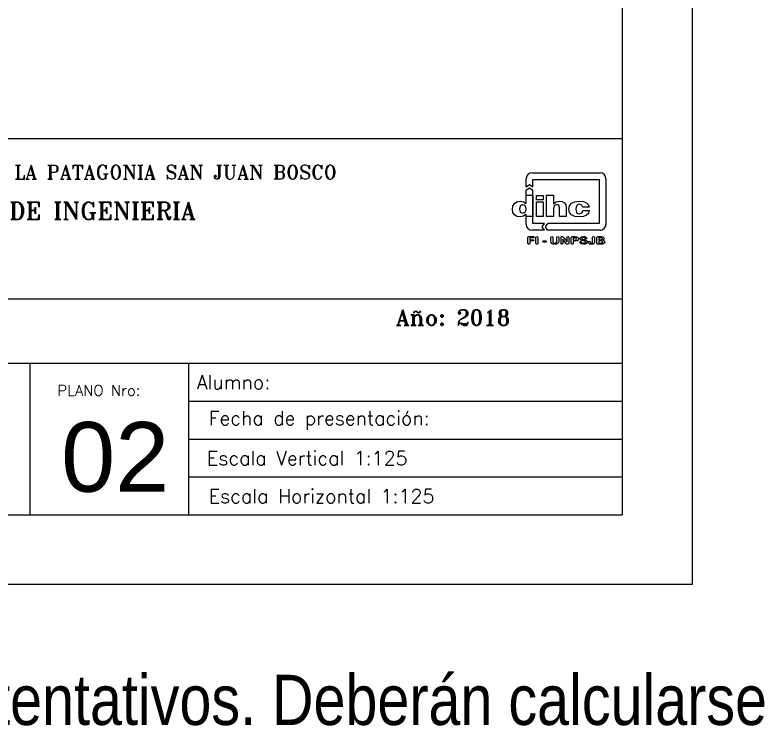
# Model space of a CAD drawing. Header units: millimetres. Extents: x 190.8 to 271.9, y 200.6 to 238.1.
# Drawn here: x 231.78 to 245.17, y 200.6 to 213.61 of the extents above; entities that cross this region are included whole.
import ezdxf
from ezdxf.enums import TextEntityAlignment as Align

# ---------------------------------------------------------------- set-up
doc = ezdxf.new("R2010")
doc.units = ezdxf.units.MM
for name, color, linetype in [('CARATULA', 7, 'Continuous'), ('Recuadro', 1, 'Continuous'), ('TEXTO', 2, 'Continuous'), ('Textos', 2, 'Continuous')]:
    doc.layers.add(name, color=color, linetype=linetype)
doc.styles.add('INTEGRANTES', font='romans.shx', dxfattribs={"height": 2})
doc.styles.add('NARROW', font='ARIALN.TTF', dxfattribs={"width": 0.9})
doc.styles.add('ROMANS', font='romans')
doc.styles.add('ROMANT', font='romant', dxfattribs={"height": 2.5})
doc.styles.add('SAN14', font='sas_____.pfb', dxfattribs={"height": 14})

# ---------------------------------------------------------------- blocks, each defined once
blk = doc.blocks.new('LOGODIHC')
at = {"color": 1, "linetype": 'Continuous'}
for p, q in [((-0.504, 0.583), (0.798, 0.583)), ((-0.616, 0.314), (-0.616, 0.47)), ((-0.486, 0.314), (-0.486, 0.453)), ((-0.486, 0.453), (0.781, 0.453)), ((0.781, 0.453), (0.781, -0.386)), ((0.911, 0.47), (0.911, -0.404)), ((-0.616, 0.314), (-0.551, 0.357)), ((-0.616, 0.251), (-0.551, 0.294)), ((-0.551, 0.357), (-0.486, 0.314)), ((-0.551, 0.294), (-0.486, 0.251)), ((-0.617, 0.152), (-0.486, 0.152)), ((-0.617, 0.152), (-0.486, 0.152)), ((-0.617, -0.007), (-0.617, 0.152)), ((-0.617, -0.007), (-0.617, 0.152)), ((-0.616, 0.152), (-0.616, 0.251)), ((-0.486, -0.386), (-0.486, 0.251)), ((-0.486, 0.152), (-0.486, -0.208)), ((-0.486, 0.152), (-0.486, -0.208)), ((-0.421, 0.148), (-0.291, 0.148)), ((-0.421, 0.148), (-0.291, 0.148)), ((-0.421, 0.068), (-0.421, 0.148)), ((-0.421, 0.068), (-0.421, 0.148)), ((-0.291, 0.148), (-0.291, 0.068)), ((-0.291, 0.148), (-0.291, 0.068)), ((-0.226, 0.152), (-0.095, 0.152)), ((-0.226, 0.152), (-0.095, 0.152)), ((-0.226, -0.254), (-0.226, 0.152)), ((-0.226, -0.254), (-0.226, 0.152)), ((-0.095, 0.152), (-0.095, -0.011)), ((-0.095, 0.152), (-0.095, -0.011)), ((-0.841, -0.003), (-0.793, 0.029)), ((-0.841, -0.003), (-0.793, 0.029)), ((-0.793, 0.029), (-0.733, 0.041)), ((-0.793, 0.029), (-0.733, 0.041)), ((-0.733, 0.041), (-0.67, 0.029)), ((-0.733, 0.041), (-0.67, 0.029)), ((-0.67, 0.029), (-0.617, -0.007)), ((-0.67, 0.029), (-0.617, -0.007)), ((-0.291, 0.068), (-0.421, 0.068)), ((-0.291, 0.068), (-0.421, 0.068)), ((-0.421, -0.254), (-0.421, 0.029)), ((-0.421, 0.029), (-0.291, 0.029)), ((-0.421, -0.254), (-0.421, 0.029)), ((-0.421, 0.029), (-0.291, 0.029)), ((-0.291, 0.029), (-0.291, -0.254)), ((-0.291, 0.029), (-0.291, -0.254)), ((-0.095, -0.011), (-0.044, 0.027)), ((-0.095, -0.011), (-0.044, 0.027)), ((-0.044, 0.027), (0.02, 0.041)), ((-0.044, 0.027), (0.02, 0.041)), ((0.02, 0.041), (0.075, 0.033)), ((0.02, 0.041), (0.075, 0.033)), ((0.075, 0.033), (0.115, 0.01)), ((0.075, 0.033), (0.115, 0.01)), ((0.115, 0.01), (0.142, -0.03)), ((0.115, 0.01), (0.142, -0.03)), ((0.25, -0.001), (0.315, 0.029)), ((0.25, -0.001), (0.315, 0.029)), ((0.315, 0.029), (0.401, 0.041)), ((0.315, 0.029), (0.401, 0.041)), ((0.401, 0.041), (0.48, 0.033)), ((0.401, 0.041), (0.48, 0.033)), ((0.48, 0.033), (0.537, 0.01)), ((0.48, 0.033), (0.537, 0.01)), ((0.537, 0.01), (0.573, -0.026)), ((0.537, 0.01), (0.573, -0.026)), ((-0.881, -0.118), (-0.871, -0.055)), ((-0.881, -0.118), (-0.871, -0.055)), ((-0.871, -0.176), (-0.881, -0.118)), ((-0.871, -0.176), (-0.881, -0.118)), ((-0.871, -0.055), (-0.841, -0.003)), ((-0.871, -0.055), (-0.841, -0.003)), ((-0.73, -0.051), (-0.747, -0.112)), ((-0.73, -0.051), (-0.747, -0.112)), ((-0.747, -0.112), (-0.73, -0.172)), ((-0.747, -0.112), (-0.73, -0.172)), ((-0.708, -0.034), (-0.73, -0.051)), ((-0.708, -0.034), (-0.73, -0.051)), ((-0.682, -0.028), (-0.708, -0.034)), ((-0.682, -0.028), (-0.708, -0.034)), ((-0.655, -0.034), (-0.684, -0.028)), ((-0.655, -0.034), (-0.684, -0.028)), ((-0.684, -0.028), (-0.682, -0.028)), ((-0.684, -0.028), (-0.682, -0.028)), ((-0.634, -0.051), (-0.655, -0.034)), ((-0.634, -0.051), (-0.655, -0.034)), ((-0.62, -0.076), (-0.634, -0.051)), ((-0.62, -0.076), (-0.634, -0.051)), ((-0.617, -0.112), (-0.62, -0.076)), ((-0.617, -0.112), (-0.62, -0.076)), ((-0.62, -0.147), (-0.617, -0.112)), ((-0.62, -0.147), (-0.617, -0.112)), ((-0.08, -0.049), (-0.095, -0.11)), ((-0.08, -0.049), (-0.095, -0.11)), ((-0.095, -0.11), (-0.095, -0.254)), ((-0.095, -0.11), (-0.095, -0.254)), ((-0.061, -0.034), (-0.08, -0.049)), ((-0.061, -0.034), (-0.08, -0.049)), ((-0.034, -0.028), (-0.061, -0.034)), ((-0.034, -0.028), (-0.061, -0.034)), ((-0.011, -0.032), (-0.034, -0.028)), ((-0.011, -0.032), (-0.034, -0.028)), ((0.006, -0.043), (-0.011, -0.032)), ((0.006, -0.043), (-0.011, -0.032)), ((0.02, -0.089), (0.006, -0.043)), ((0.02, -0.089), (0.006, -0.043)), ((0.02, -0.254), (0.02, -0.089)), ((0.02, -0.254), (0.02, -0.089)), ((0.142, -0.03), (0.15, -0.082)), ((0.142, -0.03), (0.15, -0.082)), ((0.15, -0.082), (0.15, -0.254)), ((0.15, -0.082), (0.15, -0.254)), ((0.198, -0.114), (0.211, -0.049)), ((0.198, -0.114), (0.211, -0.049)), ((0.211, -0.177), (0.198, -0.114)), ((0.211, -0.177), (0.198, -0.114)), ((0.211, -0.049), (0.25, -0.001)), ((0.211, -0.049), (0.25, -0.001)), ((0.338, -0.074), (0.332, -0.116)), ((0.338, -0.074), (0.332, -0.116)), ((0.332, -0.116), (0.349, -0.179)), ((0.332, -0.116), (0.349, -0.179)), ((0.351, -0.045), (0.338, -0.074)), ((0.351, -0.045), (0.338, -0.074)), ((0.372, -0.026), (0.351, -0.045)), ((0.372, -0.026), (0.351, -0.045)), ((0.403, -0.02), (0.372, -0.026)), ((0.403, -0.02), (0.372, -0.026)), ((0.447, -0.036), (0.403, -0.02)), ((0.447, -0.036), (0.403, -0.02)), ((0.466, -0.078), (0.447, -0.036)), ((0.466, -0.078), (0.447, -0.036)), ((0.46, -0.164), (0.466, -0.139)), ((0.46, -0.164), (0.466, -0.139)), ((0.589, -0.078), (0.466, -0.078)), ((0.589, -0.078), (0.466, -0.078)), ((0.466, -0.139), (0.589, -0.139)), ((0.466, -0.139), (0.589, -0.139)), ((0.573, -0.026), (0.589, -0.078)), ((0.573, -0.026), (0.589, -0.078)), ((0.589, -0.141), (0.577, -0.195)), ((0.589, -0.141), (0.577, -0.195)), ((0.589, -0.139), (0.589, -0.141)), ((0.589, -0.139), (0.589, -0.141)), ((-0.841, -0.223), (-0.871, -0.176)), ((-0.841, -0.223), (-0.871, -0.176)), ((-0.795, -0.252), (-0.841, -0.223)), ((-0.795, -0.252), (-0.841, -0.223)), ((-0.735, -0.262), (-0.795, -0.252)), ((-0.735, -0.262), (-0.795, -0.252)), ((-0.668, -0.248), (-0.735, -0.262)), ((-0.668, -0.248), (-0.735, -0.262)), ((-0.73, -0.172), (-0.682, -0.193)), ((-0.73, -0.172), (-0.682, -0.193)), ((-0.682, -0.193), (-0.634, -0.172)), ((-0.682, -0.193), (-0.634, -0.172)), ((-0.617, -0.208), (-0.668, -0.248)), ((-0.617, -0.208), (-0.668, -0.248)), ((-0.634, -0.172), (-0.62, -0.147)), ((-0.634, -0.172), (-0.62, -0.147)), ((-0.615, -0.235), (-0.617, -0.208)), ((-0.615, -0.235), (-0.617, -0.208)), ((-0.616, -0.404), (-0.616, -0.21)), ((-0.613, -0.254), (-0.615, -0.235)), ((-0.613, -0.254), (-0.615, -0.235)), ((-0.49, -0.254), (-0.613, -0.254)), ((-0.482, -0.254), (-0.613, -0.254)), ((-0.486, -0.233), (-0.49, -0.254)), ((-0.486, -0.208), (-0.486, -0.233)), ((-0.486, -0.208), (-0.486, -0.233)), ((-0.486, -0.233), (-0.482, -0.254)), ((-0.291, -0.254), (-0.421, -0.254)), ((-0.291, -0.254), (-0.421, -0.254)), ((-0.095, -0.254), (-0.226, -0.254)), ((-0.095, -0.254), (-0.226, -0.254)), ((0.15, -0.254), (0.02, -0.254)), ((0.15, -0.254), (0.02, -0.254)), ((0.25, -0.223), (0.211, -0.177)), ((0.25, -0.223), (0.211, -0.177)), ((0.313, -0.252), (0.25, -0.223)), ((0.313, -0.252), (0.25, -0.223)), ((0.397, -0.262), (0.313, -0.252)), ((0.397, -0.262), (0.313, -0.252)), ((0.349, -0.179), (0.37, -0.195)), ((0.349, -0.179), (0.37, -0.195)), ((0.37, -0.195), (0.401, -0.2)), ((0.37, -0.195), (0.401, -0.2)), ((0.48, -0.254), (0.397, -0.262)), ((0.48, -0.254), (0.397, -0.262)), ((0.401, -0.2), (0.447, -0.185)), ((0.401, -0.2), (0.447, -0.185)), ((0.447, -0.185), (0.46, -0.164)), ((0.447, -0.185), (0.46, -0.164)), ((0.541, -0.231), (0.48, -0.254)), ((0.541, -0.231), (0.48, -0.254)), ((0.577, -0.195), (0.541, -0.231)), ((0.577, -0.195), (0.541, -0.231)), ((-0.267, -0.386), (-0.486, -0.386)), ((-0.31, -0.451), (-0.267, -0.386)), ((-0.247, -0.452), (-0.203, -0.386)), ((0.781, -0.386), (-0.203, -0.386)), ((-0.269, -0.516), (-0.504, -0.516)), ((-0.269, -0.516), (-0.31, -0.451)), ((-0.206, -0.516), (-0.247, -0.452)), ((0.798, -0.516), (-0.206, -0.516)), ((-0.586, -0.658), (-0.584, -0.648)), ((-0.586, -0.658), (-0.584, -0.648)), ((-0.586, -0.769), (-0.586, -0.658)), ((-0.586, -0.769), (-0.586, -0.658)), ((-0.584, -0.648), (-0.578, -0.643)), ((-0.584, -0.648), (-0.578, -0.643)), ((-0.578, -0.643), (-0.565, -0.639)), ((-0.578, -0.643), (-0.565, -0.639)), ((-0.565, -0.639), (-0.479, -0.639)), ((-0.565, -0.639), (-0.479, -0.639)), ((-0.479, -0.662), (-0.549, -0.662)), ((-0.549, -0.662), (-0.549, -0.698)), ((-0.479, -0.662), (-0.549, -0.662)), ((-0.549, -0.662), (-0.549, -0.698)), ((-0.549, -0.698), (-0.49, -0.698)), ((-0.549, -0.698), (-0.49, -0.698)), ((-0.49, -0.698), (-0.479, -0.702)), ((-0.49, -0.698), (-0.479, -0.702)), ((-0.479, -0.639), (-0.467, -0.643)), ((-0.479, -0.639), (-0.467, -0.643)), ((-0.465, -0.658), (-0.479, -0.662)), ((-0.465, -0.658), (-0.479, -0.662)), ((-0.479, -0.702), (-0.475, -0.71)), ((-0.479, -0.702), (-0.475, -0.71)), ((-0.475, -0.71), (-0.479, -0.717)), ((-0.475, -0.71), (-0.479, -0.717)), ((-0.467, -0.643), (-0.461, -0.65)), ((-0.467, -0.643), (-0.461, -0.65)), ((-0.461, -0.65), (-0.465, -0.658)), ((-0.461, -0.65), (-0.465, -0.658)), ((-0.429, -0.654), (-0.425, -0.641)), ((-0.429, -0.654), (-0.425, -0.641)), ((-0.429, -0.767), (-0.429, -0.654)), ((-0.429, -0.767), (-0.429, -0.654)), ((-0.425, -0.641), (-0.411, -0.637)), ((-0.425, -0.641), (-0.411, -0.637)), ((-0.411, -0.637), (-0.398, -0.641)), ((-0.411, -0.637), (-0.398, -0.641)), ((-0.398, -0.641), (-0.392, -0.654)), ((-0.398, -0.641), (-0.392, -0.654)), ((-0.392, -0.654), (-0.392, -0.769)), ((-0.392, -0.654), (-0.392, -0.769)), ((-0.145, -0.654), (-0.141, -0.641)), ((-0.145, -0.654), (-0.141, -0.641)), ((-0.145, -0.725), (-0.145, -0.654)), ((-0.145, -0.725), (-0.145, -0.654)), ((-0.141, -0.641), (-0.128, -0.637)), ((-0.141, -0.641), (-0.128, -0.637)), ((-0.128, -0.637), (-0.114, -0.641)), ((-0.128, -0.637), (-0.114, -0.641)), ((-0.114, -0.641), (-0.109, -0.654)), ((-0.114, -0.641), (-0.109, -0.654)), ((-0.109, -0.654), (-0.109, -0.727)), ((-0.109, -0.654), (-0.109, -0.727)), ((-0.03, -0.654), (-0.026, -0.641)), ((-0.03, -0.654), (-0.026, -0.641)), ((-0.03, -0.727), (-0.03, -0.654)), ((-0.03, -0.727), (-0.03, -0.654)), ((-0.026, -0.641), (-0.013, -0.637)), ((-0.026, -0.641), (-0.013, -0.637)), ((-0.013, -0.637), (0, -0.641)), ((-0.013, -0.637), (0, -0.641)), ((0, -0.641), (0.006, -0.654)), ((0, -0.641), (0.006, -0.654)), ((0.006, -0.654), (0.006, -0.725)), ((0.006, -0.654), (0.006, -0.725)), ((0.052, -0.646), (0.06, -0.639)), ((0.052, -0.646), (0.06, -0.639)), ((0.052, -0.658), (0.052, -0.646)), ((0.052, -0.658), (0.052, -0.646)), ((0.052, -0.771), (0.052, -0.658)), ((0.052, -0.771), (0.052, -0.658)), ((0.06, -0.639), (0.071, -0.637)), ((0.06, -0.639), (0.071, -0.637)), ((0.071, -0.637), (0.079, -0.639)), ((0.071, -0.637), (0.079, -0.639)), ((0.079, -0.639), (0.085, -0.641)), ((0.079, -0.639), (0.085, -0.641)), ((0.085, -0.641), (0.091, -0.646)), ((0.085, -0.641), (0.091, -0.646)), ((0.152, -0.769), (0.085, -0.685)), ((0.085, -0.685), (0.085, -0.771)), ((0.152, -0.769), (0.085, -0.685)), ((0.085, -0.685), (0.085, -0.771)), ((0.091, -0.646), (0.096, -0.654)), ((0.091, -0.646), (0.096, -0.654)), ((0.096, -0.654), (0.098, -0.654)), ((0.096, -0.654), (0.098, -0.654)), ((0.098, -0.654), (0.167, -0.738)), ((0.098, -0.654), (0.167, -0.738)), ((0.167, -0.654), (0.171, -0.641)), ((0.167, -0.654), (0.171, -0.641)), ((0.167, -0.738), (0.167, -0.654)), ((0.167, -0.738), (0.167, -0.654)), ((0.171, -0.641), (0.183, -0.637)), ((0.171, -0.641), (0.183, -0.637)), ((0.183, -0.637), (0.194, -0.641)), ((0.183, -0.637), (0.194, -0.641)), ((0.194, -0.641), (0.2, -0.654)), ((0.194, -0.641), (0.2, -0.654)), ((0.2, -0.654), (0.2, -0.767)), ((0.2, -0.654), (0.2, -0.767)), ((0.246, -0.658), (0.25, -0.645)), ((0.246, -0.658), (0.25, -0.645)), ((0.246, -0.769), (0.246, -0.658)), ((0.246, -0.769), (0.246, -0.658)), ((0.25, -0.645), (0.267, -0.639)), ((0.25, -0.645), (0.267, -0.639)), ((0.267, -0.639), (0.315, -0.639)), ((0.267, -0.639), (0.315, -0.639)), ((0.307, -0.662), (0.282, -0.662)), ((0.282, -0.662), (0.282, -0.706)), ((0.307, -0.662), (0.282, -0.662)), ((0.282, -0.662), (0.282, -0.706)), ((0.282, -0.706), (0.305, -0.706)), ((0.282, -0.706), (0.305, -0.706)), ((0.338, -0.669), (0.305, -0.662)), ((0.338, -0.669), (0.305, -0.662)), ((0.305, -0.662), (0.307, -0.662)), ((0.305, -0.662), (0.307, -0.662)), ((0.305, -0.706), (0.326, -0.704)), ((0.305, -0.706), (0.326, -0.704)), ((0.315, -0.639), (0.345, -0.643)), ((0.315, -0.639), (0.345, -0.643)), ((0.326, -0.704), (0.34, -0.698)), ((0.326, -0.704), (0.34, -0.698)), ((0.345, -0.685), (0.338, -0.669)), ((0.345, -0.685), (0.338, -0.669)), ((0.34, -0.698), (0.345, -0.685)), ((0.34, -0.698), (0.345, -0.685)), ((0.345, -0.643), (0.365, -0.65)), ((0.345, -0.643), (0.365, -0.65)), ((0.365, -0.65), (0.376, -0.664)), ((0.365, -0.65), (0.376, -0.664)), ((0.378, -0.702), (0.365, -0.717)), ((0.378, -0.702), (0.365, -0.717)), ((0.376, -0.664), (0.382, -0.683)), ((0.376, -0.664), (0.382, -0.683)), ((0.382, -0.683), (0.378, -0.702)), ((0.382, -0.683), (0.378, -0.702)), ((0.414, -0.677), (0.422, -0.656)), ((0.414, -0.677), (0.422, -0.656)), ((0.422, -0.7), (0.414, -0.677)), ((0.422, -0.7), (0.414, -0.677)), ((0.422, -0.656), (0.445, -0.643)), ((0.422, -0.656), (0.445, -0.643)), ((0.441, -0.712), (0.422, -0.7)), ((0.441, -0.712), (0.422, -0.7)), ((0.472, -0.719), (0.441, -0.712)), ((0.472, -0.719), (0.441, -0.712)), ((0.445, -0.643), (0.48, -0.637)), ((0.445, -0.643), (0.48, -0.637)), ((0.455, -0.662), (0.447, -0.675)), ((0.455, -0.662), (0.447, -0.675)), ((0.447, -0.675), (0.449, -0.681)), ((0.447, -0.675), (0.449, -0.681)), ((0.449, -0.681), (0.457, -0.687)), ((0.449, -0.681), (0.457, -0.687)), ((0.478, -0.656), (0.455, -0.662)), ((0.478, -0.656), (0.455, -0.662)), ((0.457, -0.687), (0.466, -0.69)), ((0.457, -0.687), (0.466, -0.69)), ((0.466, -0.69), (0.485, -0.694)), ((0.466, -0.69), (0.485, -0.694)), ((0.501, -0.662), (0.478, -0.656)), ((0.501, -0.662), (0.478, -0.656)), ((0.48, -0.637), (0.508, -0.639)), ((0.48, -0.637), (0.508, -0.639)), ((0.485, -0.694), (0.512, -0.702)), ((0.485, -0.694), (0.512, -0.702)), ((0.51, -0.675), (0.501, -0.662)), ((0.51, -0.675), (0.501, -0.662)), ((0.508, -0.639), (0.527, -0.648)), ((0.508, -0.639), (0.527, -0.648)), ((0.518, -0.685), (0.51, -0.675)), ((0.518, -0.685), (0.51, -0.675)), ((0.512, -0.702), (0.531, -0.71)), ((0.512, -0.702), (0.531, -0.71)), ((0.527, -0.687), (0.518, -0.685)), ((0.527, -0.687), (0.518, -0.685)), ((0.527, -0.648), (0.539, -0.66)), ((0.527, -0.648), (0.539, -0.66)), ((0.539, -0.681), (0.527, -0.687)), ((0.539, -0.681), (0.527, -0.687)), ((0.531, -0.71), (0.547, -0.721)), ((0.531, -0.71), (0.547, -0.721)), ((0.539, -0.66), (0.543, -0.671)), ((0.539, -0.66), (0.543, -0.671)), ((0.543, -0.671), (0.539, -0.681)), ((0.543, -0.671), (0.539, -0.681)), ((0.656, -0.654), (0.66, -0.641)), ((0.656, -0.654), (0.66, -0.641)), ((0.656, -0.735), (0.656, -0.654)), ((0.656, -0.735), (0.656, -0.654)), ((0.66, -0.641), (0.673, -0.637)), ((0.66, -0.641), (0.673, -0.637)), ((0.673, -0.637), (0.687, -0.641)), ((0.673, -0.637), (0.687, -0.641)), ((0.687, -0.641), (0.692, -0.654)), ((0.687, -0.641), (0.692, -0.654)), ((0.692, -0.654), (0.692, -0.731)), ((0.692, -0.654), (0.692, -0.731)), ((0.738, -0.658), (0.742, -0.645)), ((0.738, -0.658), (0.742, -0.645)), ((0.738, -0.765), (0.738, -0.658)), ((0.738, -0.765), (0.738, -0.658)), ((0.742, -0.645), (0.759, -0.639)), ((0.742, -0.645), (0.759, -0.639)), ((0.759, -0.639), (0.817, -0.639)), ((0.759, -0.639), (0.817, -0.639)), ((0.775, -0.662), (0.775, -0.698)), ((0.775, -0.662), (0.775, -0.698)), ((0.803, -0.662), (0.775, -0.662)), ((0.803, -0.662), (0.775, -0.662)), ((0.775, -0.698), (0.807, -0.698)), ((0.775, -0.698), (0.807, -0.698)), ((0.832, -0.666), (0.803, -0.662)), ((0.832, -0.666), (0.803, -0.662)), ((0.807, -0.698), (0.826, -0.696)), ((0.807, -0.698), (0.826, -0.696)), ((0.817, -0.639), (0.838, -0.641)), ((0.817, -0.639), (0.838, -0.641)), ((0.826, -0.696), (0.838, -0.689)), ((0.826, -0.696), (0.838, -0.689)), ((0.842, -0.679), (0.832, -0.666)), ((0.842, -0.679), (0.832, -0.666)), ((0.838, -0.641), (0.855, -0.646)), ((0.838, -0.641), (0.855, -0.646)), ((0.838, -0.689), (0.842, -0.679)), ((0.838, -0.689), (0.842, -0.679)), ((0.869, -0.694), (0.849, -0.708)), ((0.869, -0.694), (0.849, -0.708)), ((0.849, -0.708), (0.876, -0.721)), ((0.849, -0.708), (0.876, -0.721)), ((0.855, -0.646), (0.865, -0.654)), ((0.855, -0.646), (0.865, -0.654)), ((0.865, -0.654), (0.872, -0.664)), ((0.865, -0.654), (0.872, -0.664)), ((0.876, -0.677), (0.869, -0.694)), ((0.876, -0.677), (0.869, -0.694)), ((0.872, -0.664), (0.876, -0.677)), ((0.872, -0.664), (0.876, -0.677)), ((-0.58, -0.782), (-0.586, -0.769)), ((-0.58, -0.782), (-0.586, -0.769)), ((-0.569, -0.786), (-0.58, -0.782)), ((-0.569, -0.786), (-0.58, -0.782)), ((-0.555, -0.782), (-0.569, -0.786)), ((-0.555, -0.782), (-0.569, -0.786)), ((-0.549, -0.769), (-0.555, -0.782)), ((-0.549, -0.769), (-0.555, -0.782)), ((-0.49, -0.719), (-0.549, -0.719)), ((-0.549, -0.719), (-0.549, -0.769)), ((-0.49, -0.719), (-0.549, -0.719)), ((-0.549, -0.719), (-0.549, -0.769)), ((-0.479, -0.717), (-0.49, -0.719)), ((-0.479, -0.717), (-0.49, -0.719)), ((-0.429, -0.769), (-0.429, -0.767)), ((-0.429, -0.769), (-0.429, -0.767)), ((-0.423, -0.782), (-0.429, -0.769)), ((-0.423, -0.782), (-0.429, -0.769)), ((-0.411, -0.786), (-0.423, -0.782)), ((-0.411, -0.786), (-0.423, -0.782)), ((-0.398, -0.782), (-0.411, -0.786)), ((-0.398, -0.782), (-0.411, -0.786)), ((-0.392, -0.769), (-0.398, -0.782)), ((-0.392, -0.769), (-0.398, -0.782)), ((-0.302, -0.733), (-0.298, -0.723)), ((-0.302, -0.733), (-0.298, -0.723)), ((-0.298, -0.74), (-0.302, -0.733)), ((-0.298, -0.74), (-0.302, -0.733)), ((-0.298, -0.723), (-0.285, -0.717)), ((-0.298, -0.723), (-0.285, -0.717)), ((-0.285, -0.742), (-0.298, -0.74)), ((-0.285, -0.742), (-0.298, -0.74)), ((-0.285, -0.717), (-0.249, -0.717)), ((-0.285, -0.717), (-0.249, -0.717)), ((-0.247, -0.742), (-0.285, -0.742)), ((-0.247, -0.742), (-0.285, -0.742)), ((-0.249, -0.717), (-0.235, -0.721)), ((-0.249, -0.717), (-0.235, -0.721)), ((-0.233, -0.74), (-0.249, -0.742)), ((-0.233, -0.74), (-0.249, -0.742)), ((-0.249, -0.742), (-0.247, -0.742)), ((-0.249, -0.742), (-0.247, -0.742)), ((-0.235, -0.721), (-0.229, -0.733)), ((-0.235, -0.721), (-0.229, -0.733)), ((-0.229, -0.733), (-0.233, -0.74)), ((-0.229, -0.733), (-0.233, -0.74)), ((-0.141, -0.754), (-0.145, -0.725)), ((-0.141, -0.754), (-0.145, -0.725)), ((-0.128, -0.773), (-0.141, -0.754)), ((-0.128, -0.773), (-0.141, -0.754)), ((-0.103, -0.782), (-0.128, -0.773)), ((-0.103, -0.782), (-0.128, -0.773)), ((-0.109, -0.727), (-0.107, -0.746)), ((-0.109, -0.727), (-0.107, -0.746)), ((-0.107, -0.746), (-0.095, -0.758)), ((-0.107, -0.746), (-0.095, -0.758)), ((-0.068, -0.786), (-0.103, -0.782)), ((-0.068, -0.786), (-0.103, -0.782)), ((-0.095, -0.758), (-0.07, -0.763)), ((-0.095, -0.758), (-0.07, -0.763)), ((-0.07, -0.763), (-0.04, -0.756)), ((-0.07, -0.763), (-0.04, -0.756)), ((-0.036, -0.782), (-0.068, -0.786)), ((-0.036, -0.782), (-0.068, -0.786)), ((-0.04, -0.756), (-0.03, -0.727)), ((-0.04, -0.756), (-0.03, -0.727)), ((-0.015, -0.773), (-0.036, -0.782)), ((-0.015, -0.773), (-0.036, -0.782)), ((0.002, -0.752), (-0.015, -0.773)), ((0.002, -0.752), (-0.015, -0.773)), ((0.006, -0.725), (0.002, -0.752)), ((0.006, -0.725), (0.002, -0.752)), ((0.056, -0.782), (0.052, -0.771)), ((0.056, -0.782), (0.052, -0.771)), ((0.068, -0.786), (0.056, -0.782)), ((0.068, -0.786), (0.056, -0.782)), ((0.081, -0.782), (0.068, -0.786)), ((0.081, -0.782), (0.068, -0.786)), ((0.085, -0.771), (0.081, -0.782)), ((0.085, -0.771), (0.081, -0.782)), ((0.158, -0.777), (0.152, -0.769)), ((0.158, -0.777), (0.152, -0.769)), ((0.163, -0.782), (0.158, -0.777)), ((0.163, -0.782), (0.158, -0.777)), ((0.171, -0.786), (0.163, -0.782)), ((0.171, -0.786), (0.163, -0.782)), ((0.179, -0.786), (0.171, -0.786)), ((0.179, -0.786), (0.171, -0.786)), ((0.194, -0.782), (0.179, -0.786)), ((0.194, -0.782), (0.179, -0.786)), ((0.2, -0.767), (0.194, -0.782)), ((0.2, -0.767), (0.194, -0.782)), ((0.252, -0.782), (0.246, -0.769)), ((0.252, -0.782), (0.246, -0.769)), ((0.263, -0.786), (0.252, -0.782)), ((0.263, -0.786), (0.252, -0.782)), ((0.276, -0.782), (0.263, -0.786)), ((0.276, -0.782), (0.263, -0.786)), ((0.282, -0.769), (0.276, -0.782)), ((0.282, -0.769), (0.276, -0.782)), ((0.315, -0.727), (0.282, -0.727)), ((0.282, -0.727), (0.282, -0.769)), ((0.315, -0.727), (0.282, -0.727)), ((0.282, -0.727), (0.282, -0.769)), ((0.365, -0.717), (0.315, -0.727)), ((0.365, -0.717), (0.315, -0.727)), ((0.411, -0.744), (0.414, -0.735)), ((0.411, -0.744), (0.414, -0.735)), ((0.418, -0.763), (0.411, -0.744)), ((0.418, -0.763), (0.411, -0.744)), ((0.414, -0.735), (0.426, -0.731)), ((0.414, -0.735), (0.426, -0.731)), ((0.437, -0.779), (0.418, -0.763)), ((0.437, -0.779), (0.418, -0.763)), ((0.426, -0.731), (0.435, -0.735)), ((0.426, -0.731), (0.435, -0.735)), ((0.435, -0.735), (0.441, -0.742)), ((0.435, -0.735), (0.441, -0.742)), ((0.48, -0.786), (0.437, -0.779)), ((0.48, -0.786), (0.437, -0.779)), ((0.441, -0.742), (0.449, -0.756)), ((0.441, -0.742), (0.449, -0.756)), ((0.449, -0.756), (0.46, -0.761)), ((0.449, -0.756), (0.46, -0.761)), ((0.46, -0.761), (0.48, -0.765)), ((0.46, -0.761), (0.48, -0.765)), ((0.497, -0.727), (0.472, -0.719)), ((0.497, -0.727), (0.472, -0.719)), ((0.48, -0.765), (0.504, -0.759)), ((0.48, -0.765), (0.504, -0.759)), ((0.52, -0.781), (0.48, -0.786)), ((0.52, -0.781), (0.48, -0.786)), ((0.51, -0.733), (0.497, -0.727)), ((0.51, -0.733), (0.497, -0.727)), ((0.504, -0.759), (0.516, -0.744)), ((0.504, -0.759), (0.516, -0.744)), ((0.516, -0.744), (0.51, -0.733)), ((0.516, -0.744), (0.51, -0.733)), ((0.545, -0.765), (0.52, -0.781)), ((0.545, -0.765), (0.52, -0.781)), ((0.552, -0.74), (0.545, -0.765)), ((0.552, -0.74), (0.545, -0.765)), ((0.547, -0.721), (0.552, -0.742)), ((0.547, -0.721), (0.552, -0.742)), ((0.552, -0.742), (0.552, -0.74)), ((0.552, -0.742), (0.552, -0.74)), ((0.573, -0.742), (0.577, -0.731)), ((0.573, -0.742), (0.577, -0.731)), ((0.575, -0.756), (0.573, -0.742)), ((0.575, -0.756), (0.573, -0.742)), ((0.581, -0.767), (0.575, -0.756)), ((0.581, -0.767), (0.575, -0.756)), ((0.577, -0.731), (0.589, -0.727)), ((0.577, -0.731), (0.589, -0.727)), ((0.602, -0.782), (0.581, -0.767)), ((0.602, -0.782), (0.581, -0.767)), ((0.589, -0.727), (0.6, -0.729)), ((0.589, -0.727), (0.6, -0.729)), ((0.6, -0.729), (0.606, -0.74)), ((0.6, -0.729), (0.606, -0.74)), ((0.631, -0.786), (0.602, -0.782)), ((0.631, -0.786), (0.602, -0.782)), ((0.606, -0.74), (0.61, -0.752)), ((0.606, -0.74), (0.61, -0.752)), ((0.61, -0.752), (0.616, -0.759)), ((0.61, -0.752), (0.616, -0.759)), ((0.616, -0.759), (0.631, -0.763)), ((0.616, -0.759), (0.631, -0.763)), ((0.631, -0.763), (0.65, -0.756)), ((0.631, -0.763), (0.65, -0.756)), ((0.665, -0.781), (0.631, -0.786)), ((0.665, -0.781), (0.631, -0.786)), ((0.65, -0.756), (0.656, -0.735)), ((0.65, -0.756), (0.656, -0.735)), ((0.687, -0.761), (0.665, -0.781)), ((0.687, -0.761), (0.665, -0.781)), ((0.69, -0.748), (0.687, -0.761)), ((0.69, -0.748), (0.687, -0.761)), ((0.692, -0.731), (0.69, -0.748)), ((0.692, -0.731), (0.69, -0.748)), ((0.744, -0.781), (0.738, -0.765)), ((0.744, -0.781), (0.738, -0.765)), ((0.759, -0.782), (0.744, -0.781)), ((0.759, -0.782), (0.744, -0.781)), ((0.815, -0.782), (0.759, -0.782)), ((0.815, -0.782), (0.759, -0.782)), ((0.811, -0.717), (0.775, -0.717)), ((0.775, -0.717), (0.775, -0.761)), ((0.811, -0.717), (0.775, -0.717)), ((0.775, -0.717), (0.775, -0.761)), ((0.775, -0.761), (0.813, -0.761)), ((0.775, -0.761), (0.813, -0.761)), ((0.84, -0.725), (0.811, -0.717)), ((0.84, -0.725), (0.811, -0.717)), ((0.813, -0.761), (0.84, -0.756)), ((0.813, -0.761), (0.84, -0.756)), ((0.84, -0.782), (0.813, -0.782)), ((0.84, -0.782), (0.813, -0.782)), ((0.813, -0.782), (0.815, -0.782)), ((0.813, -0.782), (0.815, -0.782)), ((0.849, -0.74), (0.84, -0.725)), ((0.849, -0.74), (0.84, -0.725)), ((0.84, -0.756), (0.849, -0.74)), ((0.84, -0.756), (0.849, -0.74)), ((0.857, -0.779), (0.84, -0.782)), ((0.857, -0.779), (0.84, -0.782)), ((0.878, -0.765), (0.857, -0.779)), ((0.878, -0.765), (0.857, -0.779)), ((0.876, -0.721), (0.886, -0.742)), ((0.876, -0.721), (0.886, -0.742)), ((0.886, -0.742), (0.878, -0.765)), ((0.886, -0.742), (0.878, -0.765))]:
    blk.add_line(p, q, dxfattribs=at)
for centre, major_axis, start_param, end_param in [((-0.504, 0.47), (-0.112, 0), 4.712389, 6.283185), ((0.798, 0.47), (-0.112, 0), 3.141593, 4.712389), ((-0.504, -0.404), (0.112, 0), 3.141593, 4.712389), ((0.798, -0.404), (-0.112, 0), 1.570796, 3.141593)]:
    blk.add_ellipse(centre, major_axis=major_axis, ratio=0.999096, start_param=start_param, end_param=end_param, dxfattribs=at)

msp = doc.modelspace()

# ---------------------------------------------------------------- linework, layer by layer
at = {"color": 6}
for p, q in [((242.681, 204.643), (242.681, 236.87)), ((221.431, 204.643), (242.681, 204.643))]:
    msp.add_line(p, q, dxfattribs=at)
at = {"color": 2}
msp.add_lwpolyline([(223.931, 204.643), (242.681, 204.643)], dxfattribs=at)
at = {"layer": 'CARATULA', "color": 6}
for points in [[(221.431, 211.394), (242.681, 211.394)], [(221.431, 208.519), (242.681, 208.519)], [(221.431, 207.36), (242.681, 207.36)], [(232.049, 207.36), (232.049, 204.643)], [(234.894, 207.36), (234.894, 204.643)]]:
    msp.add_lwpolyline(points, dxfattribs=at)
at = {"layer": 'CARATULA', "color": 3}
for points in [[(234.894, 206.68), (242.681, 206.68)], [(234.894, 206.001), (242.681, 206.001)], [(234.894, 205.322), (242.681, 205.322)]]:
    msp.add_lwpolyline(points, dxfattribs=at)
at = {"layer": 'Recuadro'}
for p, q in [((243.931, 238.12), (243.931, 203.393)), ((243.931, 203.393), (218.931, 203.393))]:
    msp.add_line(p, q, dxfattribs=at)

# ---------------------------------------------------------------- block references
at = {"layer": 'CARATULA', "xscale": 0.937499625000001, "yscale": 0.937499625000001, "zscale": 0.937499625}
msp.add_blockref('LOGODIHC', (241.532, 210.232), dxfattribs=at)

# ---------------------------------------------------------------- texts
at = {"layer": 'CARATULA', "color": 4, "style": 'ROMANT'}
msp.add_text('UNIVERSIDAD NACIONAL DE LA PATAGONIA SAN JUAN BOSCO', height=0.25, dxfattribs=at).set_placement((232.14, 210.792), align=Align.MIDDLE)
at = {"layer": 'CARATULA', "color": 3, "style": 'ROMANT'}
msp.add_text('FACULTAD DE INGENIERIA', height=0.3125, dxfattribs=at).set_placement((232.14, 210.095), align=Align.MIDDLE)
at = {"layer": 'CARATULA', "color": 3}
for s, height, style, p in [('Año: 2018', 0.2812, 'ROMANT', (238.618, 208.04)), ('PLANO Nro:', 0.1929, 'ROMANS', (232.544, 206.777))]:
    msp.add_text(s, height=height, dxfattribs=dict(at, style=style)).set_placement(p)
at = {"layer": 'CARATULA', "color": 2, "style": 'SAN14'}
msp.add_text('02', height=1.25, dxfattribs=at).set_placement((232.609, 205.056))
at = {"layer": 'TEXTO', "style": 'INTEGRANTES'}
for s, p in [('Alumno:', (235.703, 207.02)), ('Fecha de presentación:', (237.24, 206.341)), ('Escala Vertical 1:125', (237.025, 205.662)), ('Escala Horizontal 1:125', (237.282, 204.983))]:
    msp.add_text(s, height=0.25, dxfattribs=at).set_placement(p, align=Align.MIDDLE)
at = {"layer": 'Textos', "style": 'NARROW'}
msp.add_text('Nota: las secciones de los elementos estructurales son sólo tentativos. Deberán calcularse, optimizarse y/o modificarse según cálculo.', height=0.9, dxfattribs=at).set_placement((203.784, 200.871))

doc.saveas('drawing.dxf')
